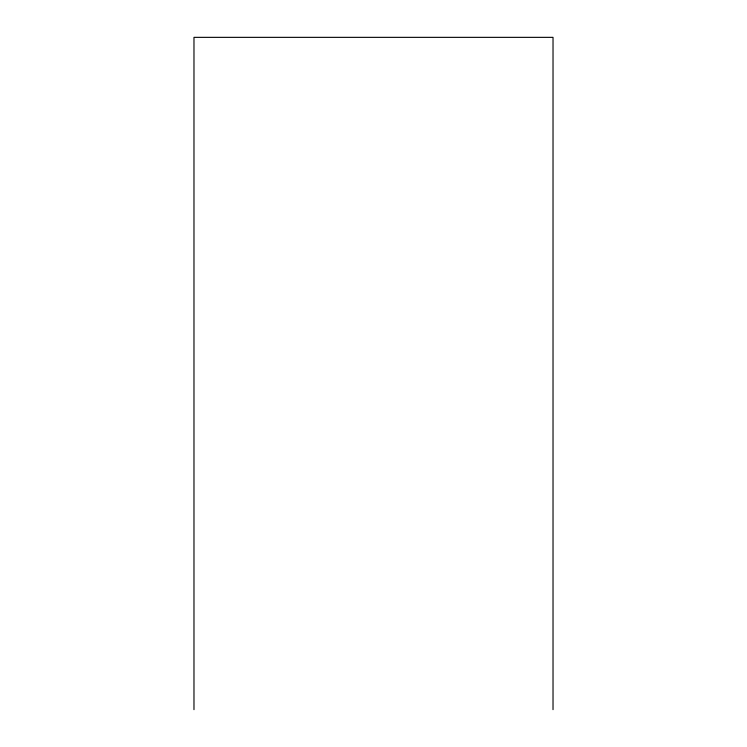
<?xml version="1.0" encoding="UTF-8"?>
<svg xmlns="http://www.w3.org/2000/svg" width="747" height="747" viewBox="0 0 747 747"><rect width="100%" height="100%" fill="white"/><g stroke="black" fill="none" stroke-linecap="round" stroke-linejoin="round"><path stroke-width="1.12" d="M553.023 709.65L553.023 37.35L193.977 37.35L193.977 709.65"/></g></svg>
